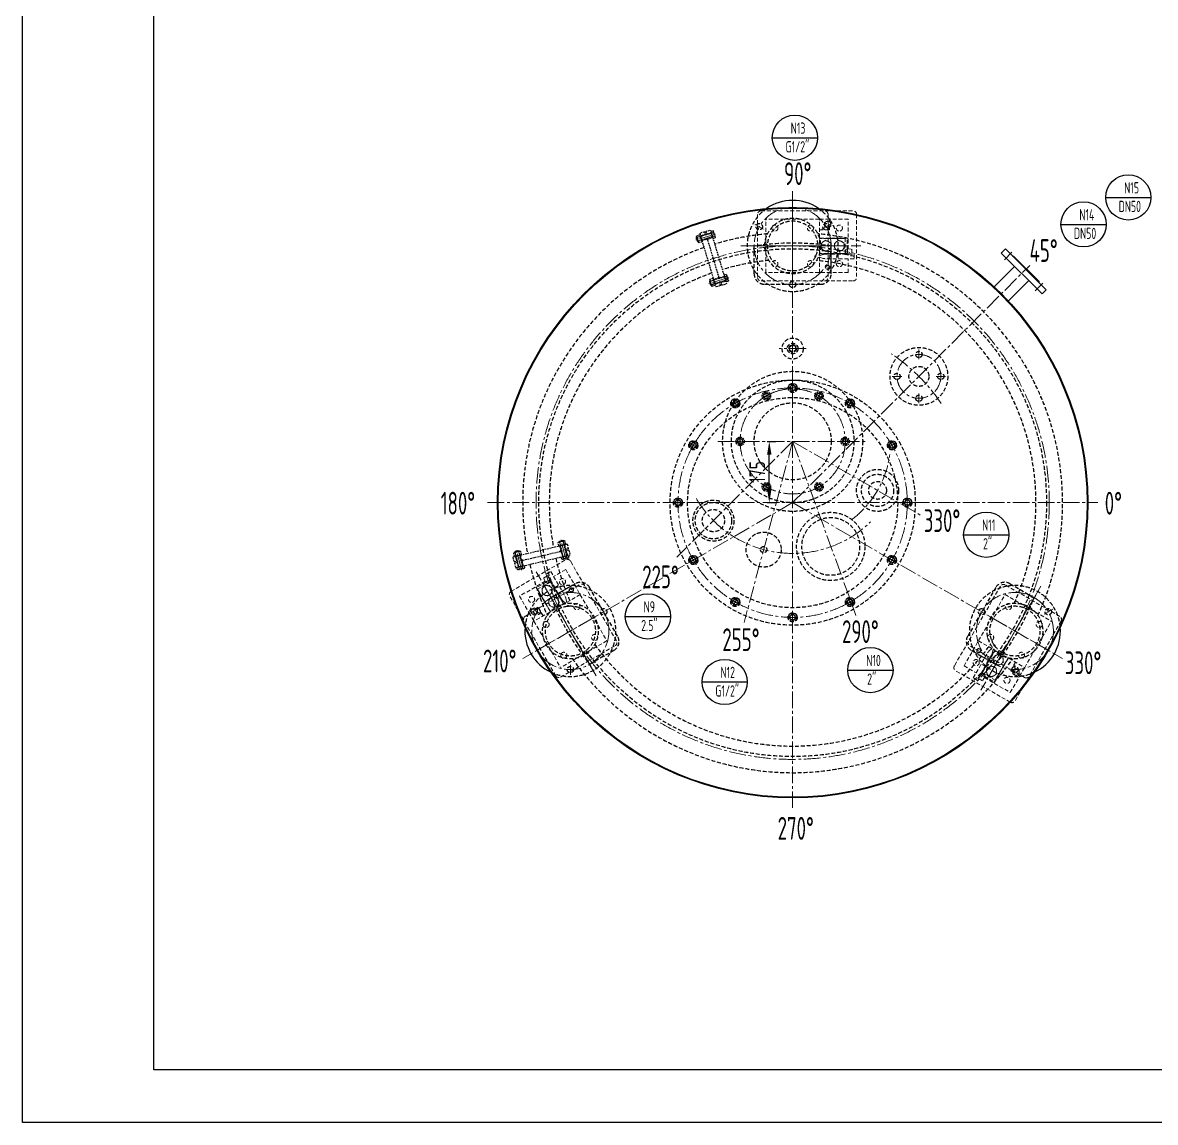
# Model space of a CAD drawing. Header units: inches. Extents: x -375 to 8535, y -477 to 12465.
# Drawn here: x -375 to 2860, y -150 to 2990 of the extents above; entities that cross this region are included whole.
import ezdxf

# ---------------------------------------------------------------- set-up
doc = ezdxf.new("R2010")
doc.units = ezdxf.units.IN
doc.header["$LTSCALE"] = 5
for name, pattern in [('CENTER', [2, 1.25, -0.25, 0.25, -0.25]), ('CENTER2', [28.575, 19.05, -3.175, 3.175, -3.175]), ('HIDDEN2', [4.7625, 3.175, -1.5875])]:
    doc.linetypes.add(name, pattern=pattern)
for name, color, linetype in [('1轮廓实线层', 7, 'Continuous'), ('2细线层', 4, 'Continuous'), ('3中心线层', 1, 'CENTER'), ('5虚线', 5, 'HIDDEN2'), ('6文字层', 3, 'Continuous'), ('7标注层', 4, 'Continuous'), ('图框层', 7, 'Continuous')]:
    doc.layers.add(name, color=color, linetype=linetype)
doc.layers.add('图层1', color=1, linetype='CENTER2', lineweight=13)
doc.layers.add('图层3', color=6, linetype='HIDDEN2', lineweight=13)
doc.styles.add('HC_TEXTSTYLE', font='isocp', dxfattribs={"width": 0.667, "bigfont": 'hzfs'})
doc.styles.add('PC_TEXTSTYLE', font='isocp.shx', dxfattribs={"width": 0.8, "bigfont": 'hzfs.shx'})
doc.styles.get("Standard").update_dxf_attribs({"font": 'isocp.shx', "width": 0.707, "bigfont": 'hztxt.shx'})
doc.dimstyles.new('TH_GBDIM', dxfattribs={"dimscale": 15, "dimtxt": 3, "dimasz": 2.5, "dimexe": 1.25, "dimexo": 0, "dimgap": 0.8, "dimtad": 1, "dimdec": 0, "dimzin": 0, "dimdsep": 46, "dimtxsty": 'PC_TEXTSTYLE', "dimcen": 2.5, "dimclrd": 256, "dimclre": 256, "dimclrt": 3, "dimadec": 0, "dimazin": 0, "dimtfac": 0.714286, "dimtdec": 0, "dimtmove": 0, "dimatfit": 3, "dimfxl": 0, "dimtzin": 0, "dimlwd": -1, "dimlwe": -1, "dimarcsym": 0})

# ---------------------------------------------------------------- blocks, each defined once
blk = doc.blocks.new('*D1703')
at = {"layer": '2细线层', "color": 3}
for p, q in [((1751.5, 1794.3), (1776.2, 1794.3)), ((1757.5, 1656.8), (1757.5, 1756.8)), ((1751.5, 1619.3), (1776.2, 1619.3))]:
    blk.add_line(p, q, dxfattribs=at)
for points in [[(1763.7, 1756.8), (1751.2, 1756.8), (1757.5, 1794.3)], [(1751.2, 1656.8), (1763.7, 1656.8), (1757.5, 1619.3)]]:
    blk.add_solid(points, dxfattribs=at)
at = {"layer": 'Defpoints', "color": 0}
for p in [(1751.5, 1794.3), (1757.5, 1794.3), (1751.5, 1619.3)]:
    blk.add_point(p, dxfattribs=at)
at = {"layer": '2细线层', "color": 3, "insert": (1723, 1706.8), "char_height": 45, "attachment_point": 5, "rotation": 90, "style": 'PC_TEXTSTYLE'}
blk.add_mtext('175', dxfattribs=at)
blk = doc.blocks.new('*U1754')
at = {"layer": '2细线层'}
for p, q in [((-375, -150), (-375, 12465)), ((8535, -150), (-375, -150))]:
    blk.add_line(p, q, dxfattribs=at)
at = {"layer": '图框层'}
for p, q in [((0, 0), (0, 12315)), ((8385, 0), (0, 0))]:
    blk.add_line(p, q, dxfattribs=at)
blk = doc.blocks.new('cz')
at = {"layer": '图层1', "ltscale": 0.5}
for p, q in [((2557.2, 6890.2), (2557.2, 6666.7)), ((2438.6, 6776.9), (2752.3, 6776.9))]:
    blk.add_line(p, q, dxfattribs=at)
at = {"layer": '图层3', "linetype": 'HIDDEN2', "ltscale": 0.7}
for p, q in [((2457, 6866.9), (2457, 6686.9)), ((2467, 6876.9), (2730, 6876.9)), ((2658.4, 6866.9), (2658.4, 6686.9)), ((2740, 6866.9), (2740, 6686.9)), ((2633.4, 6853.1), (2481, 6853.1)), ((2481, 6700.7), (2481, 6853.1)), ((2662.2, 6853.1), (2633.4, 6853.1)), ((2633.4, 6700.7), (2633.4, 6853.1)), ((2657.2, 6848.5), (2648.2, 6843.3)), ((2648.2, 6843.3), (2648.2, 6832.9)), ((2648.2, 6832.9), (2657.2, 6827.7)), ((2666.2, 6843.3), (2657.2, 6848.5)), ((2657.2, 6827.7), (2666.2, 6832.9)), ((2716, 6853.1), (2662.2, 6853.1)), ((2662.2, 6845.6), (2662.2, 6853.1)), ((2662.2, 6823.1), (2662.2, 6830.6)), ((2666.2, 6832.9), (2666.2, 6843.3)), ((2716, 6768.2), (2716, 6853.1)), ((2611.6, 6819.7), (2614.4, 6821.7)), ((2633.4, 6823.1), (2662.2, 6823.1)), ((2712.8, 6799.1), (2633.4, 6799.1)), ((2707.2, 6798.3), (2633.4, 6798.3)), ((2654.5, 6798.3), (2654.5, 6798.4)), ((2654.5, 6798.4), (2705.3, 6798.4)), ((2655.8, 6798.3), (2655.8, 6798.4)), ((2704, 6798.3), (2704, 6798.4)), ((2705.3, 6798.3), (2705.3, 6798.4)), ((2707.2, 6755.4), (2707.2, 6798.3)), ((2712.8, 6766.1), (2712.8, 6799.1)), ((2652.4, 6793.4), (2638.2, 6785.1)), ((2638.2, 6785.1), (2638.2, 6768.6)), ((2638.2, 6768.6), (2652.4, 6760.4)), ((2666.7, 6785.1), (2652.4, 6793.4)), ((2652.4, 6760.4), (2666.7, 6768.6)), ((2666.7, 6768.6), (2666.7, 6785.1)), ((2690.5, 6793.4), (2676.3, 6785.1)), ((2676.3, 6785.1), (2676.3, 6768.6)), ((2676.3, 6768.6), (2690.5, 6760.4)), ((2704.8, 6785.1), (2690.5, 6793.4)), ((2690.5, 6760.4), (2704.8, 6768.6)), ((2704.8, 6768.6), (2704.8, 6785.1)), ((2707.2, 6765.5), (2708.5, 6765.5)), ((2708.5, 6766.1), (2708.5, 6756.6)), ((2708.5, 6766.1), (2713.6, 6766.1)), ((2713.6, 6768.3), (2713.6, 6754.4)), ((2713.6, 6768.3), (2726.3, 6767.8)), ((2726.3, 6767.8), (2726.3, 6754.8)), ((2707.2, 6755.4), (2633.4, 6755.4)), ((2712.8, 6754.6), (2633.4, 6754.6)), ((2633.4, 6749), (2644.3, 6752.4)), ((2644.3, 6741.3), (2633.4, 6744.7)), ((2650.3, 6753.4), (2732.6, 6753.4)), ((2732.6, 6740.4), (2650.3, 6740.4)), ((2665.9, 6755.4), (2665.9, 6754.8)), ((2692.6, 6754.8), (2665.9, 6754.8)), ((2687.2, 6753.4), (2687.2, 6740.4)), ((2692.6, 6755.4), (2692.6, 6754.8)), ((2707.2, 6757.2), (2708.5, 6757.2)), ((2708.5, 6756.6), (2713.6, 6756.6)), ((2712.8, 6754.6), (2712.8, 6756.6)), ((2713.6, 6754.4), (2726.3, 6754.8)), ((2716, 6753.4), (2716, 6754.5)), ((2716, 6700.7), (2716, 6740.4)), ((2732.6, 6753.4), (2732.6, 6740.4)), ((2716, 6700.7), (2481, 6700.7)), ((2467, 6676.9), (2730, 6676.9))]:
    blk.add_line(p, q, dxfattribs=at)
for centre, radius in [((2506.4, 6827.7), 8.75), ((2608, 6827.7), 8.75), ((2657.2, 6838.1), 9), ((2690.6, 6827.7), 8.75), ((2652.4, 6776.9), 14.3), ((2690.5, 6776.9), 14.3), ((2506.4, 6726.1), 8.75), ((2608, 6726.1), 8.75), ((2622.2, 6746.9), 1.65), ((2622.2, 6746.9), 1.15), ((2690.6, 6726.1), 8.75), ((2657.2, 6715.7), 6), ((2657.2, 6715.7), 5.1)]:
    blk.add_circle(centre, radius, dxfattribs=at)
for centre, radius, start, end in [((2467, 6866.9), 10, 90, 180), ((2648.4, 6866.9), 10, 0, 90), ((2730, 6866.9), 10, 0, 90), ((2650.3, 6733.4), 20, 90, 107.5713), ((2650.3, 6760.4), 20, 252.4287, 270), ((2657.2, 6715.7), 6, 255, 195), ((2467, 6686.9), 10, 180, 270), ((2648.4, 6686.9), 10, 270, 0), ((2730, 6686.9), 10, 270, 0)]:
    blk.add_arc(centre, radius, start, end, dxfattribs=at)

msp = doc.modelspace()

# ---------------------------------------------------------------- linework, layer by layer
for p, q in [((2419.9, 2331.7), (2432, 2343.8)), ((2536.6, 2215.1), (2419.9, 2331.7)), ((2548.6, 2227.1), (2432, 2343.8)), ((2452.5, 2323.2), (2455.3, 2323.2)), ((2528.1, 2250.4), (2455.3, 2323.2)), ((2399.8, 2235.2), (2458.1, 2293.6)), ((2440.1, 2194.9), (2498.4, 2253.2)), ((2528.1, 2247.6), (2528.1, 2250.4)), ((2536.6, 2215.1), (2548.6, 2227.1))]:
    msp.add_line(p, q)
for radius in [843, 841]:
    msp.add_circle((1824.2, 1619.3), radius)
for centre, start, end in [((1824.2, 2352.3), 55.1818, 124.8182), ((1189.4, 1252.8), 175.1818, 244.8182), ((2459, 1252.8), 295.1818, 4.8182)]:
    msp.add_arc(centre, 130, start, end)
at = {"layer": '1轮廓实线层'}
for p, q in [((1561.5, 2420.6), (1561.6, 2420.4)), ((1597, 2316.4), (1602.5, 2318.1)), ((1106.9, 1467.5), (1108.2, 1462)), ((998.9, 1446.2), (999.2, 1446.2))]:
    msp.add_line(p, q, dxfattribs=at)
at = {"layer": '3中心线层'}
for p, q in [((1737.1, 1917.2), (1761.3, 1931.2)), ((1742.2, 1936.4), (1756.2, 1912.1)), ((1887.1, 1931.2), (1911.3, 1917.2)), ((1906.2, 1936.4), (1892.2, 1912.1)), ((1660.2, 1794.3), (1688.2, 1794.3)), ((1674.2, 1780.3), (1674.2, 1808.3)), ((1988.2, 1794.3), (1960.2, 1794.3)), ((1974.2, 1808.3), (1974.2, 1780.3)), ((1761.3, 1657.4), (1737.1, 1671.4)), ((1742.2, 1652.3), (1756.2, 1676.5)), ((1911.3, 1671.4), (1887.1, 1657.4)), ((1906.2, 1652.3), (1892.2, 1676.5))]:
    msp.add_line(p, q, dxfattribs=at)
at = {"layer": '5虚线', "ltscale": 0.3}
for p, q in [((1575.9, 2393.6), (1589.3, 2397.7)), ((1589.3, 2397.7), (1635.3, 2244.4)), ((1597, 2395.2), (1591.2, 2393.4)), ((1598.2, 2394.1), (1597, 2395.2)), ((1603.4, 2376.8), (1598.2, 2394.1)), ((1549.7, 2376.3), (1549.1, 2375.2)), ((1551.2, 2375.9), (1549.1, 2375.2)), ((1552, 2365.5), (1549.1, 2375.2)), ((1591.9, 2389), (1549.7, 2376.3)), ((1553.1, 2364.9), (1549.7, 2376.3)), ((1550, 2379.6), (1550.4, 2381.2)), ((1555.2, 2362.4), (1550, 2379.6)), ((1559.2, 2383.8), (1550.4, 2381.2)), ((1560.7, 2378.8), (1551.9, 2376.2)), ((1554.1, 2366.1), (1552, 2365.5)), ((1553.1, 2364.9), (1552, 2365.5)), ((1554.4, 2365.2), (1553.1, 2364.9)), ((1563.7, 2368.9), (1554.9, 2366.2)), ((1555.2, 2362.4), (1556.4, 2361.3)), ((1565.2, 2363.9), (1556.4, 2361.3)), ((1572.1, 2392.5), (1558.7, 2388.4)), ((1558.7, 2388.4), (1604.7, 2235.2)), ((1560.4, 2382.7), (1559.2, 2383.8)), ((1565.6, 2365.5), (1560.4, 2382.7)), ((1574.4, 2384.8), (1561, 2380.8)), ((1592.2, 2388.2), (1561.5, 2379)), ((1595.1, 2378.4), (1564.4, 2369.2)), ((1595.4, 2377.5), (1564.7, 2368.3)), ((1578.4, 2371.4), (1565, 2367.4)), ((1565.6, 2365.5), (1565.2, 2363.9)), ((1572.1, 2392.5), (1574.7, 2383.9)), ((1575.9, 2393.6), (1578.5, 2385)), ((1578.1, 2372.4), (1578.7, 2370.4)), ((1578.2, 2386), (1591.6, 2390)), ((1581.2, 2369.1), (1578.7, 2370.4)), ((1581.2, 2369.1), (1582.5, 2371.6)), ((1581.2, 2369.1), (1612.8, 2263.8)), ((1581.2, 2369.1), (1612.8, 2263.8)), ((1581.9, 2373.5), (1582.5, 2371.6)), ((1582.2, 2372.6), (1595.6, 2376.6)), ((1597.2, 2373.5), (1591.2, 2393.4)), ((1591.8, 2391.4), (1591.2, 2391.2)), ((1596, 2375.3), (1591.2, 2391.2)), ((1598.5, 2390.2), (1592.7, 2388.4)), ((1601.5, 2380.2), (1595.7, 2378.5)), ((1596.6, 2375.5), (1596, 2375.3)), ((1603, 2375.3), (1597.2, 2373.5)), ((1598.5, 2390.2), (1601.5, 2380.2)), ((1603.4, 2376.8), (1603, 2375.3)), ((1615.6, 2261.5), (1629, 2265.5)), ((1634.5, 2270.7), (1628.6, 2268.9)), ((1628.6, 2268.9), (1634.6, 2249)), ((1629.2, 2266.9), (1628.6, 2266.7)), ((1628.6, 2266.7), (1633.4, 2250.8)), ((1635.9, 2265.7), (1630.1, 2263.9)), ((1635.6, 2269.6), (1634.5, 2270.7)), ((1635.6, 2269.6), (1640.8, 2252.3)), ((1638.9, 2255.7), (1635.9, 2265.7)), ((1587.1, 2251.8), (1586.5, 2250.7)), ((1588.6, 2251.4), (1586.5, 2250.7)), ((1586.5, 2250.7), (1589.4, 2241)), ((1588.3, 2252.2), (1587.1, 2251.8)), ((1587.1, 2251.8), (1590.5, 2240.3)), ((1587.5, 2255.1), (1587.8, 2256.7)), ((1587.5, 2255.1), (1592.6, 2237.9)), ((1596.6, 2259.3), (1587.8, 2256.7)), ((1598.1, 2254.3), (1589.3, 2251.7)), ((1591.5, 2241.6), (1589.4, 2241)), ((1590.5, 2240.3), (1589.4, 2241)), ((1632.8, 2253), (1590.5, 2240.3)), ((1601.1, 2244.4), (1592.3, 2241.7)), ((1592.6, 2237.9), (1593.8, 2236.7)), ((1602.6, 2239.4), (1593.8, 2236.7)), ((1597.8, 2258.2), (1596.6, 2259.3)), ((1597.8, 2258.2), (1603, 2241)), ((1611.8, 2260.3), (1598.4, 2256.3)), ((1629.3, 2264.5), (1598.7, 2255.3)), ((1629.6, 2263.7), (1598.9, 2254.5)), ((1632.5, 2253.9), (1601.9, 2244.7)), ((1615.8, 2246.9), (1602.4, 2242.9)), ((1603, 2241), (1602.6, 2239.4)), ((1618.1, 2239.2), (1604.7, 2235.2)), ((1612.8, 2263.8), (1611.5, 2261.3)), ((1612.1, 2259.4), (1611.5, 2261.3)), ((1612.8, 2263.8), (1615.3, 2262.4)), ((1615.9, 2260.5), (1615.3, 2262.4)), ((1618.1, 2239.2), (1615.5, 2247.9)), ((1621.9, 2240.4), (1619.3, 2249)), ((1619.6, 2248.1), (1633, 2252.1)), ((1621.9, 2240.4), (1635.3, 2244.4)), ((1638.9, 2255.7), (1633.1, 2254)), ((1634, 2251), (1633.4, 2250.8)), ((1640.4, 2250.8), (1634.6, 2249)), ((1640.8, 2252.3), (1640.4, 2250.8)), ((1025.4, 1464.7), (1181.1, 1501.5)), ((1155.2, 1506.5), (1154.1, 1505.4)), ((1156.2, 1496.4), (1154.1, 1505.4)), ((1155.2, 1506.5), (1172.8, 1510.6)), ((1157.7, 1496), (1156.2, 1496.4)), ((1157.7, 1496), (1175.2, 1500.1)), ((1157.9, 1508.4), (1169.5, 1511.2)), ((1157.9, 1508.4), (1158.5, 1509.5)), ((1158.2, 1507.2), (1157.9, 1508.4)), ((1158.5, 1509.5), (1168.5, 1511.9)), ((1159, 1507.4), (1158.5, 1509.5)), ((1161.2, 1497.6), (1159.1, 1506.6)), ((1162.9, 1482.8), (1159.7, 1496.4)), ((1168, 1465.5), (1160.6, 1496.6)), ((1168.9, 1465.7), (1161.5, 1496.9)), ((1169, 1509.7), (1168.5, 1511.9)), ((1169.5, 1511.2), (1168.5, 1511.9)), ((1171.3, 1500), (1169.2, 1508.9)), ((1179.7, 1468.3), (1169.5, 1511.2)), ((1178.8, 1468.1), (1171.4, 1499.2)), ((1172.8, 1510.6), (1174.3, 1510.1)), ((1176.5, 1486), (1173.3, 1499.6)), ((1176.4, 1501.2), (1174.3, 1510.1)), ((1175.2, 1500.1), (1176.4, 1501.2)), ((1184.3, 1487.8), (1181.1, 1501.5)), ((1028.6, 1451.1), (1025.4, 1464.7)), ((1028.7, 1476.6), (1027.5, 1475.5)), ((1029.7, 1466.6), (1027.5, 1475.5)), ((1046.2, 1480.7), (1028.7, 1476.6)), ((1031.2, 1466.1), (1029.7, 1466.6)), ((1048.7, 1470.2), (1031.2, 1466.1)), ((1043, 1481.3), (1031.3, 1478.6)), ((1031.3, 1478.6), (1032, 1479.7)), ((1041.5, 1435.6), (1031.3, 1478.6)), ((1041.9, 1482), (1032, 1479.7)), ((1032.5, 1477.5), (1032, 1479.7)), ((1034.7, 1467.8), (1032.6, 1476.7)), ((1032.7, 1433.6), (1188.4, 1470.3)), ((1036.4, 1452.9), (1033.1, 1466.6)), ((1042.3, 1435.9), (1035, 1467)), ((1042.4, 1479.9), (1041.9, 1482)), ((1043, 1481.3), (1041.9, 1482)), ((1044.8, 1470.1), (1042.7, 1479.1)), ((1043.3, 1480.1), (1043, 1481.3)), ((1052.3, 1438.2), (1044.9, 1469.3)), ((1053.1, 1438.4), (1045.8, 1469.5)), ((1046.2, 1480.7), (1047.8, 1480.3)), ((1050, 1456.2), (1046.8, 1469.8)), ((1049.9, 1471.3), (1047.8, 1480.3)), ((1048.7, 1470.2), (1049.9, 1471.3)), ((1049, 1455.9), (1051, 1456.4)), ((1053.4, 1454.9), (1051, 1456.4)), ((1053.4, 1454.9), (1160.4, 1480.2)), ((1053.4, 1454.9), (1160.4, 1480.2)), ((1160.4, 1480.2), (1161.9, 1482.6)), ((1160.4, 1480.2), (1162.8, 1478.7)), ((1163.9, 1483), (1161.9, 1482.6)), ((1164.8, 1479.1), (1162.8, 1478.7)), ((1163.8, 1478.9), (1167, 1465.3)), ((1163.8, 1463.9), (1184.1, 1468.7)), ((1165.2, 1458), (1163.8, 1463.9)), ((1166.8, 1457.5), (1165.2, 1458)), ((1165.7, 1465), (1181.9, 1468.8)), ((1165.9, 1464.4), (1165.7, 1465)), ((1166.8, 1457.5), (1184.3, 1461.6)), ((1170.3, 1459.2), (1168.9, 1465.1)), ((1180.4, 1461.6), (1170.3, 1459.2)), ((1184.3, 1487.8), (1175.5, 1485.8)), ((1185.2, 1484), (1176.4, 1481.9)), ((1177.4, 1482.1), (1180.6, 1468.5)), ((1180.4, 1461.6), (1179, 1467.5)), ((1182, 1468.2), (1181.9, 1468.8)), ((1185.5, 1462.8), (1184.1, 1468.7)), ((1184.3, 1461.6), (1185.5, 1462.8)), ((1185.2, 1484), (1188.4, 1470.3)), ((1028.6, 1451.1), (1037.3, 1453.2)), ((1029.5, 1447.2), (1038.2, 1449.3)), ((1029.5, 1447.2), (1032.7, 1433.6)), ((1037.3, 1449), (1040.5, 1435.4)), ((1057.6, 1438.8), (1037.3, 1434.1)), ((1038.7, 1428.1), (1037.3, 1434.1)), ((1040.3, 1427.7), (1038.7, 1428.1)), ((1055.4, 1438.9), (1039.2, 1435.1)), ((1039.4, 1434.5), (1039.2, 1435.1)), ((1057.8, 1431.8), (1040.3, 1427.7)), ((1043.8, 1429.3), (1042.4, 1435.2)), ((1043.8, 1429.3), (1053.9, 1431.7)), ((1049.9, 1452), (1051.9, 1452.5)), ((1050.9, 1452.3), (1054.1, 1438.6)), ((1053.4, 1454.9), (1051.9, 1452.5)), ((1053.9, 1431.7), (1052.5, 1437.6)), ((1055.5, 1438.3), (1055.4, 1438.9)), ((1059, 1432.9), (1057.6, 1438.8)), ((1057.8, 1431.8), (1059, 1432.9))]:
    msp.add_line(p, q, dxfattribs=at)
at = {"layer": '5虚线', "ltscale": 0.7}
for p, q in [((1714.2, 2272.8), (1714.2, 2352.1)), ((1744.2, 2242.8), (1904.2, 2242.8)), ((1324.2, 1238.3), (1244.2, 1376.9)), ((2404.2, 1376.9), (2324.2, 1238.3)), ((2445.1, 1387.8), (2513.8, 1348.2)), ((1313.3, 1197.3), (1244.6, 1157.7))]:
    msp.add_line(p, q, dxfattribs=at)
at = {"layer": '5虚线', "ltscale": 0.03}
for p, q in [((1934.2, 2272.8), (1934.2, 2352.1)), ((1203.3, 1387.8), (1134.6, 1348.2)), ((2335.1, 1197.3), (2403.8, 1157.7))]:
    msp.add_line(p, q, dxfattribs=at)
at = {"layer": '5虚线', "ltscale": 0.7}
for points in [[(1824.2, 1954.9), (1817.2, 1950.9), (1817.2, 1942.8), (1824.2, 1938.7)], [(1824.2, 1954.9), (1831.2, 1950.9), (1831.2, 1942.8), (1824.2, 1938.7)], [(1656.4, 1909.9), (1652.4, 1902.9), (1656.4, 1895.9), (1664.5, 1895.9)], [(1656.4, 1909.9), (1664.5, 1909.9), (1668.5, 1902.9), (1664.5, 1895.9)], [(1992, 1909.9), (1983.9, 1909.9), (1979.9, 1902.9), (1983.9, 1895.9)], [(1992, 1909.9), (1996, 1902.9), (1992, 1895.9), (1983.9, 1895.9)], [(1533.6, 1787.1), (1540.6, 1791.2), (1547.6, 1787.1), (1547.6, 1779)], [(1533.6, 1787.1), (1533.6, 1779), (1540.6, 1775), (1547.6, 1779)], [(2114.8, 1787.1), (2107.8, 1791.2), (2100.8, 1787.1), (2100.8, 1779)], [(2114.8, 1787.1), (2114.8, 1779), (2107.8, 1775), (2100.8, 1779)], [(1488.6, 1619.3), (1492.7, 1626.3), (1500.7, 1626.3), (1504.8, 1619.3)], [(1488.6, 1619.3), (1492.7, 1612.3), (1500.7, 1612.3), (1504.8, 1619.3)], [(2159.8, 1619.3), (2155.7, 1626.3), (2147.7, 1626.3), (2143.6, 1619.3)], [(2159.8, 1619.3), (2155.7, 1612.3), (2147.7, 1612.3), (2143.6, 1619.3)], [(1533.6, 1451.5), (1533.6, 1459.6), (1540.6, 1463.7), (1547.6, 1459.6)], [(1533.6, 1451.5), (1540.6, 1447.5), (1547.6, 1451.5), (1547.6, 1459.6)], [(2114.8, 1451.5), (2114.8, 1459.6), (2107.8, 1463.7), (2100.8, 1459.6)], [(2114.8, 1451.5), (2107.8, 1447.5), (2100.8, 1451.5), (2100.8, 1459.6)], [(1656.4, 1328.7), (1652.4, 1335.7), (1656.4, 1342.7), (1664.5, 1342.7)], [(1656.4, 1328.7), (1664.5, 1328.7), (1668.5, 1335.7), (1664.5, 1342.7)], [(1992, 1328.7), (1983.9, 1328.7), (1979.9, 1335.7), (1983.9, 1342.7)], [(1992, 1328.7), (1996, 1335.7), (1992, 1342.7), (1983.9, 1342.7)], [(1824.2, 1283.7), (1817.2, 1287.8), (1817.2, 1295.9), (1824.2, 1299.9)], [(1824.2, 1283.7), (1831.2, 1287.8), (1831.2, 1295.9), (1824.2, 1299.9)]]:
    msp.add_lwpolyline(points, dxfattribs=at)
at = {"layer": '5虚线', "ltscale": 0.3}
for points in [[(1745.2, 1931.2), (1741.1, 1924.2), (1745.2, 1917.2), (1753.2, 1917.2)], [(1745.2, 1931.2), (1753.2, 1931.2), (1757.3, 1924.2), (1753.2, 1917.2)], [(1903.2, 1931.2), (1895.2, 1931.2), (1891.1, 1924.2), (1895.2, 1917.2)], [(1903.2, 1931.2), (1907.3, 1924.2), (1903.2, 1917.2), (1895.2, 1917.2)], [(1666.1, 1794.3), (1670.2, 1801.3), (1678.2, 1801.3), (1682.3, 1794.3)], [(1666.1, 1794.3), (1670.2, 1787.3), (1678.2, 1787.3), (1682.3, 1794.3)], [(1982.3, 1794.3), (1978.2, 1801.3), (1970.2, 1801.3), (1966.1, 1794.3)], [(1982.3, 1794.3), (1978.2, 1787.3), (1970.2, 1787.3), (1966.1, 1794.3)], [(1745.2, 1657.4), (1741.1, 1664.4), (1745.2, 1671.4), (1753.2, 1671.4)], [(1745.2, 1657.4), (1753.2, 1657.4), (1757.3, 1664.4), (1753.2, 1671.4)], [(1903.2, 1657.4), (1895.2, 1657.4), (1891.1, 1664.4), (1895.2, 1671.4)], [(1903.2, 1657.4), (1907.3, 1664.4), (1903.2, 1671.4), (1895.2, 1671.4)]]:
    msp.add_lwpolyline(points, dxfattribs=at)
at = {"layer": '5虚线', "ltscale": 0.7}
for centre, radius in [((1824.2, 2352.3), 79.5), ((1728.9, 2407.3), 9), ((1824.2, 2352.3), 71.5), ((1919.5, 2407.3), 9), ((1824.2, 1619.3), 725), ((1824.2, 2242.3), 9), ((1824.2, 2059.3), 30), ((1824.2, 2059.3), 15), ((1824.2, 2059.3), 10.5), ((1824.2, 2059.3), 9), ((2184.8, 1979.9), 82.5), ((2184.8, 2042.4), 9), ((2184.8, 1979.9), 28.5), ((1824.2, 1794.3), 200), ((2122.3, 1979.9), 9), ((2247.3, 1979.9), 9), ((1824.2, 1619.3), 350), ((1824.2, 1794.3), 175), ((1824.2, 1946.8), 13), ((1824.2, 1946.8), 12), ((1824.2, 1946.8), 8.09), ((1824.2, 1619.3), 300), ((1660.4, 1902.9), 13), ((1660.4, 1902.9), 12), ((1660.4, 1902.9), 8.08), ((1987.9, 1902.9), 13), ((1987.9, 1902.9), 12), ((1987.9, 1902.9), 8.09), ((2184.8, 1917.4), 9), ((1824.2, 1794.3), 110), ((1540.6, 1783.1), 13), ((1540.6, 1783.1), 12), ((1540.6, 1783.1), 8.09), ((2107.8, 1783.1), 13), ((2107.8, 1783.1), 12), ((2107.8, 1783.1), 8.09), ((2066.7, 1654.3), 60), ((2066.7, 1654.3), 46), ((2066.7, 1654.3), 25.5), ((1496.7, 1619.3), 13), ((1496.7, 1619.3), 12), ((1496.7, 1619.3), 8.09), ((1597.9, 1568), 58.5), ((1597.9, 1568), 52), ((2151.7, 1619.3), 13), ((2151.7, 1619.3), 12), ((2151.7, 1619.3), 8.09), ((1597.9, 1568), 31.8), ((1933, 1494.3), 97.5), ((1933, 1494.3), 82.5), ((1741.4, 1485.2), 50), ((1741.4, 1485.2), 9), ((1540.6, 1455.6), 13), ((1540.6, 1455.6), 12), ((1540.6, 1455.6), 8.09), ((2107.8, 1455.6), 13), ((2107.8, 1455.6), 12), ((2107.8, 1455.6), 8.09), ((1189.4, 1252.8), 79.5), ((1660.4, 1335.7), 13), ((1660.4, 1335.7), 12), ((1660.4, 1335.7), 8.09), ((1987.9, 1335.7), 13), ((1987.9, 1335.7), 12), ((1987.9, 1335.7), 8.09), ((2459, 1252.8), 79.5), ((1094.1, 1307.8), 9), ((1189.4, 1252.8), 71.5), ((1284.7, 1307.8), 9), ((1824.2, 1291.8), 13), ((1824.2, 1291.8), 12), ((1824.2, 1291.8), 8.09), ((2363.7, 1307.8), 9), ((2459, 1252.8), 71.5), ((2554.3, 1307.8), 9), ((1189.4, 1142.8), 9), ((2459, 1142.8), 9)]:
    msp.add_circle(centre, radius, dxfattribs=at)
at = {"layer": '5虚线', "ltscale": 0.3}
for centre, radius in [((1749.2, 1924.2), 12), ((1749.2, 1924.2), 8.08), ((1899.2, 1924.2), 12), ((1899.2, 1924.2), 8.08), ((1674.2, 1794.3), 12), ((1674.2, 1794.3), 8.08), ((1974.2, 1794.3), 12), ((1974.2, 1794.3), 8.08), ((1749.2, 1664.4), 12), ((1749.2, 1664.4), 8.08), ((1899.2, 1664.4), 12), ((1899.2, 1664.4), 8.08)]:
    msp.add_circle(centre, radius, dxfattribs=at)
at = {"layer": '5虚线', "ltscale": 0.7}
for centre, radius, start, end in [((1824.2, 2352.3), 130, 124.9208, 55.1818), ((1824.2, 1619.3), 771, 95.3241, 106.797), ((1824.2, 1619.3), 771, 335.3241, 84.6759), ((1824.2, 1619.3), 771, 109.1758, 190.8242), ((1824.2, 1619.3), 741, 81.463, 98.537), ((1824.2, 1619.3), 695, 95.6078, 106.8051), ((1824.2, 1619.3), 695, 335.6078, 84.3922), ((1824.2, 1619.3), 695, 109.4442, 190.5558), ((1744.2, 2272.8), 30, 180, 270), ((1904.2, 2272.8), 30, 270, 0), ((1824.2, 1619.3), 695, 193.1949, 204.3922), ((1824.2, 1619.3), 771, 193.203, 204.6759), ((1218.3, 1361.9), 30, 30, 120), ((2430.1, 1361.9), 30, 60, 150), ((1189.4, 1252.8), 130, 244.9208, 175.1818), ((2459, 1252.8), 130, 4.9208, 295.1818), ((1824.2, 1619.3), 741, 201.463, 218.537), ((1824.2, 1619.3), 741, 321.463, 338.537), ((1298.3, 1223.3), 30, 300, 30), ((2350.1, 1223.3), 30, 150, 240), ((1824.2, 1619.3), 695, 215.6078, 324.3922), ((1824.2, 1619.3), 771, 215.3241, 324.6759)]:
    msp.add_arc(centre, radius, start, end, dxfattribs=at)
at = {"layer": '5虚线', "ltscale": 0.3}
for centre, radius, start, end in [((1554.8, 2379.8), 4.6, 196.7227, 231.1057), ((1569.1, 2375.9), 17.2, 179.1359, 214.3095), ((1559.3, 2364.8), 4.6, 162.3397, 196.7227), ((1556.3, 2380.2), 4.6, 342.3397, 16.7227), ((1546.5, 2369.1), 17.2, 359.1359, 34.3095), ((1560.8, 2365.3), 4.6, 16.7227, 51.1057), ((1594.2, 2391.6), 4.6, 342.3397, 16.7227), ((1598.6, 2376.7), 4.6, 16.7227, 51.1057), ((1631.6, 2267.1), 4.6, 342.3397, 16.7227), ((1592.2, 2255.3), 4.6, 196.7227, 231.1057), ((1606.5, 2251.4), 17.2, 179.1359, 214.3095), ((1596.7, 2240.3), 4.6, 162.3397, 196.7227), ((1593.7, 2255.7), 4.6, 342.3397, 16.7227), ((1583.9, 2244.6), 17.2, 359.1359, 34.3095), ((1598.2, 2240.8), 4.6, 16.7227, 51.1057), ((1636.1, 2252.2), 4.6, 16.7227, 51.1057), ((1157.5, 1502.3), 4.6, 68.8943, 103.2773), ((1157.8, 1500.7), 4.6, 283.2773, 317.6603), ((1167.9, 1491.8), 17.2, 85.6905, 120.8641), ((1162.5, 1514.8), 17.2, 265.6905, 300.8641), ((1172.6, 1505.9), 4.6, 103.2773, 137.6603), ((1173, 1504.3), 4.6, 248.8943, 283.2773), ((1030.9, 1472.4), 4.6, 68.8943, 103.2773), ((1031.3, 1470.9), 4.6, 283.2773, 317.6603), ((1041.4, 1461.9), 17.2, 85.6905, 120.8641), ((1036, 1484.9), 17.2, 265.6905, 300.8641), ((1046.1, 1476), 4.6, 103.2773, 137.6603), ((1046.5, 1474.4), 4.6, 248.8943, 283.2773), ((1166.9, 1462.3), 4.6, 283.2773, 317.6603), ((1182.1, 1465.8), 4.6, 248.8943, 283.2773), ((1040.4, 1432.4), 4.6, 283.2773, 317.6603), ((1055.6, 1436), 4.6, 248.8943, 283.2773)]:
    msp.add_arc(centre, radius, start, end, dxfattribs=at)
at = {"layer": '7标注层'}
for p, q in [((1766, 2661.2), (1895.1, 2661.2)), ((2718.3, 2490.9), (2847.5, 2490.9)), ((2590.4, 2413.9), (2719.6, 2413.9)), ((2312.6, 1527.8), (2441.7, 1527.8)), ((1346, 1294.4), (1475.1, 1294.4)), ((1981.8, 1141.2), (2110.9, 1141.2)), ((1565.4, 1107.3), (1694.5, 1107.3))]:
    msp.add_line(p, q, dxfattribs=at)
for centre in [(1830.5, 2661.2), (2782.9, 2490.9), (2655, 2413.9), (2377.2, 1527.8), (1410.6, 1294.4), (2046.3, 1141.2), (1630, 1107.3)]:
    msp.add_circle(centre, 64.6, dxfattribs=at)
at = {"layer": '图层1', "ltscale": 0.5}
for p, q in [((1824.2, 2508.9), (1824.2, 748)), ((1716.1, 2414.8), (1740.9, 2400.4)), ((1932.3, 2414.8), (1907.5, 2400.4)), ((1603.7, 2386.3), (1547.7, 2369.5)), ((1676.6, 2352.3), (1971.8, 2352.3)), ((2428.9, 2312.4), (2450.6, 2334.1)), ((1824.2, 1619.3), (2501.4, 2296.6)), ((1641.1, 2261.8), (1585.1, 2245)), ((2517.3, 2224.1), (2538.9, 2245.7)), ((1863.1, 2059.3), (1786, 2059.3)), ((2184.8, 2029), (2184.8, 2056.2)), ((2135.7, 1979.9), (2108.6, 1979.9)), ((2233.9, 1979.9), (2261.1, 1979.9)), ((1810.2, 1946.8), (1838.2, 1946.8)), ((1824.2, 1960.8), (1824.2, 1932.8)), ((1648.3, 1895.9), (1672.6, 1909.9)), ((1653.4, 1915.1), (1667.4, 1890.8)), ((1975.8, 1909.9), (2000.1, 1895.9)), ((1994.9, 1915.1), (1980.9, 1890.8)), ((2184.8, 1930.9), (2184.8, 1903.7)), ((1824.2, 1794.3), (1493.4, 1463.5)), ((1528.5, 1790.1), (1552.7, 1776.1)), ((1533.6, 1770.9), (1547.6, 1795.2)), ((1610.3, 1794.3), (2036.7, 1794.3)), ((1824.2, 1794.3), (1685.5, 1276.9)), ((1824.2, 1794.3), (2005.1, 1297.2)), ((1824.2, 1794.3), (2191.8, 1582.1)), ((2119.9, 1790.1), (2095.7, 1776.1)), ((2100.8, 1795.2), (2114.8, 1770.9)), ((952.9, 1619.3), (2695.5, 1619.3)), ((1824.2, 1619.3), (1053.8, 1174.5)), ((1482.7, 1619.3), (1510.7, 1619.3)), ((1496.7, 1605.3), (1496.7, 1633.3)), ((1824.2, 1619.3), (2594.6, 1174.5)), ((2165.7, 1619.3), (2137.7, 1619.3)), ((2151.7, 1633.3), (2151.7, 1605.3)), ((1176.2, 1456.7), (1162.8, 1513.6)), ((1049.7, 1426.8), (1036.3, 1483.7)), ((1528.5, 1448.6), (1552.7, 1462.6)), ((1547.6, 1443.4), (1533.6, 1467.7)), ((2119.9, 1448.6), (2095.7, 1462.6)), ((2114.8, 1467.7), (2100.8, 1443.4)), ((1263.2, 1125), (1115.6, 1380.7)), ((2532.8, 1380.7), (2385.2, 1125)), ((1672.6, 1328.7), (1648.3, 1342.7)), ((1653.4, 1323.6), (1667.4, 1347.8)), ((2000.1, 1342.7), (1975.8, 1328.7)), ((1994.9, 1323.6), (1980.9, 1347.8)), ((1081.3, 1315.3), (1106.1, 1300.9)), ((1824.2, 1277.8), (1824.2, 1305.8)), ((2567.1, 1315.3), (2542.3, 1300.9)), ((1838.2, 1291.8), (1810.2, 1291.8)), ((1189.4, 1128), (1189.4, 1156.6)), ((2459, 1128), (2459, 1156.6))]:
    msp.add_line(p, q, dxfattribs=at)
for centre, radius in [((1824.2, 2352.3), 110), ((1824.2, 1619.3), 733), ((2184.8, 1979.9), 62.5), ((1824.2, 1619.3), 327.5), ((1824.2, 1794.3), 150), ((1189.4, 1252.8), 110), ((2459, 1252.8), 110)]:
    msp.add_circle(centre, radius, dxfattribs=at)
for centre, radius, start, end in [((1824.2, 1619.3), 510, 33.76, 56.4703), ((1824.2, 1794.3), 280, 306.7304, 352.2452), ((1824.2, 1794.3), 320, 210.7362, 314.0906)]:
    msp.add_arc(centre, radius, start, end, dxfattribs=at)

# ---------------------------------------------------------------- block references
msp.add_blockref('cz', (-733, -4424.5))
for p, rotation in [((8336.9, 2426.7), 120), ((-2131.3, 6855.9), 239.9999999999999)]:
    msp.add_blockref('cz', p, dxfattribs=dict(rotation=rotation))
at = {"layer": '图框层'}
msp.add_blockref('*U1754', (0, 0), dxfattribs=at)

# ---------------------------------------------------------------- texts
at = {"layer": '5虚线', "ltscale": 0.3, "style": 'HC_TEXTSTYLE'}
for rotation, p in [(196.7227, (1552.6, 2371)), (196.7227, (1593.6, 2383.3)), (196.7227, (1590, 2246.5)), (196.7227, (1631, 2258.8)), (103.2773, (1164, 1508.5)), (103.2773, (1037.5, 1478.7)), (103.2773, (1173.8, 1466.9)), (103.2773, (1047.3, 1437))]:
    msp.add_text('HC_SUPERPART', height=0.001, rotation=rotation, dxfattribs=at).set_placement(p)
at = {"layer": '6文字层', "style": 'PC_TEXTSTYLE', "width": 0.67}
for s, p in [('90%%d', (1799.7, 2526.2)), ('45%%d', (2500.8, 2306.7)), ('180%%d', (819, 1585.3)), ('0%%d', (2715.6, 1585.3)), ('330%%d', (2198.7, 1535.5)), ('225%%d', (1394.5, 1374.9)), ('290%%d', (1965.2, 1218.7)), ('255%%d', (1623.5, 1195.6)), ('210%%d', (939.8, 1134.9)), ('330%%d', (2601.5, 1129.6)), ('270%%d', (1781.4, 656.9))]:
    msp.add_text(s, height=65, dxfattribs=at).set_placement(p)
at = {"layer": '6文字层', "char_height": 32, "attachment_point": 1}
for s, insert, width in [('N13', (1818.6, 2704.7), 94.078), ('G1/2"', (1803.9, 2651.4), 31.5), ('N15', (2771, 2534.4), 94.078), ('DN50', (2755.4, 2481.2), 31.5), ('N14', (2643, 2457.4), 94.078), ('DN50', (2627.5, 2404.2), 31.5), ('N11', (2365.2, 1571.3), 94.078), ('2"', (2368.1, 1518.1), 31.5), ('N9', (1398.6, 1337.9), 94.078), ('2.5"', (1391.7, 1284.6), 31.5), ('N10', (2034.4, 1184.7), 94.078), ('N12', (1618, 1150.8), 94.078), ('2"', (2037.2, 1131.5), 31.5), ('G1/2"', (1603.4, 1097.6), 31.5)]:
    msp.add_mtext(s, dxfattribs=dict(at, insert=insert, width=width))
at = {"layer": '7标注层', "color": 3, "char_height": 17.5, "width": 11.672, "attachment_point": 1, "style": 'PC_TEXTSTYLE'}
for insert in [(1882.8, 1157.2), (1837.1, 1124.7), (1882.8, 1124.7)]:
    msp.add_mtext('\\Fromans.shx,gbcbig.shx;\\W0.6670000000;\\T1.0000000000;\\o\\l', dxfattribs=dict(at, insert=insert))

# ---------------------------------------------------------------- dimensions: what is measured, and where the dimension line sits
at = {"layer": '2细线层'}
dim = msp.add_linear_dim(base=(1757.5, 1794.3), p1=(1751.5, 1619.3), p2=(1751.5, 1794.3), angle=90, text='175', dimstyle='TH_GBDIM', override={"dimclrd": 3, "dimclre": 3}, dxfattribs=at)
dim.commit()
dim.dimension.update_dxf_attribs({"geometry": '*D1703', "text_midpoint": (1723, 1706.8)})

doc.saveas('drawing.dxf')
